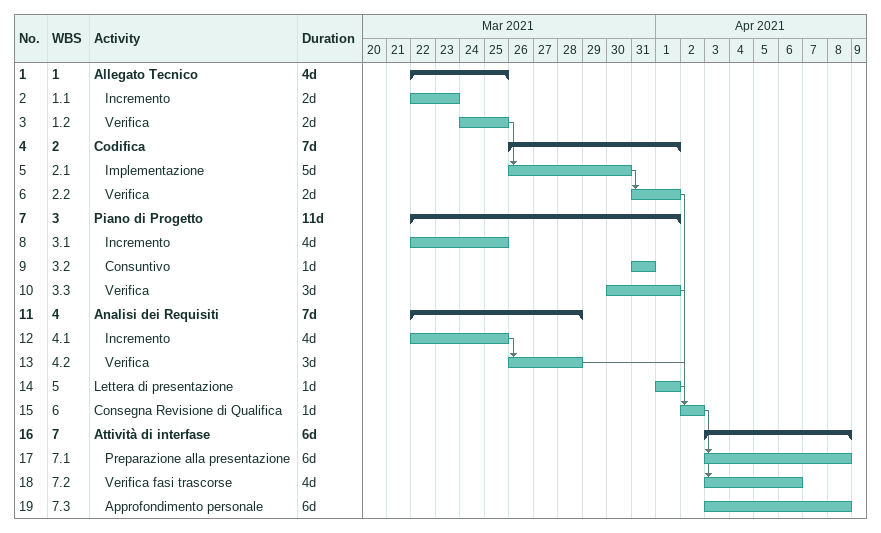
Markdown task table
| ID | WBS | Task | Duration | Start | Finish | Predecessors |
|---|---|---|---|---|---|---|
| 1 | 1 | **Allegato Tecnico** | 4d | 2021-03-22 | 2021-03-25 |  |
| 2 | 1.1 | Incremento | 2d | 2021-03-22 | 2021-03-23 |  |
| 3 | 1.2 | Verifica | 2d | 2021-03-24 | 2021-03-25 |  |
| 4 | 2 | **Codifica** | 7d | 2021-03-26 | 2021-04-01 |  |
| 5 | 2.1 | Implementazione | 5d | 2021-03-26 | 2021-03-30 | 3 |
| 6 | 2.2 | Verifica | 2d | 2021-03-31 | 2021-04-01 | 5 |
| 7 | 3 | **Piano di Progetto** | 11d | 2021-03-22 | 2021-04-01 |  |
| 8 | 3.1 | Incremento | 4d | 2021-03-22 | 2021-03-25 |  |
| 9 | 3.2 | Consuntivo | 1d | 2021-03-31 | 2021-03-31 |  |
| 10 | 3.3 | Verifica | 3d | 2021-03-30 | 2021-04-01 |  |
| 11 | 4 | **Analisi dei Requisiti** | 7d | 2021-03-22 | 2021-03-28 |  |
| 12 | 4.1 | Incremento | 4d | 2021-03-22 | 2021-03-25 |  |
| 13 | 4.2 | Verifica | 3d | 2021-03-26 | 2021-03-28 | 12 |
| 14 | 5 | Lettera di presentazione | 1d | 2021-04-01 | 2021-04-01 |  |
| 15 | 6 | Consegna Revisione di Qualifica | 1d | 2021-04-02 | 2021-04-02 | 6, 10, 13, 14 |
| 16 | 7 | **Attività di interfase** | 6d | 2021-04-03 | 2021-04-08 |  |
| 17 | 7.1 | Preparazione alla presentazione | 6d | 2021-04-03 | 2021-04-08 | 15 |
| 18 | 7.2 | Verifica fasi trascorse | 4d | 2021-04-03 | 2021-04-06 | 15 |
| 19 | 7.3 | Approfondimento personale | 6d | 2021-04-03 | 2021-04-08 |  |
